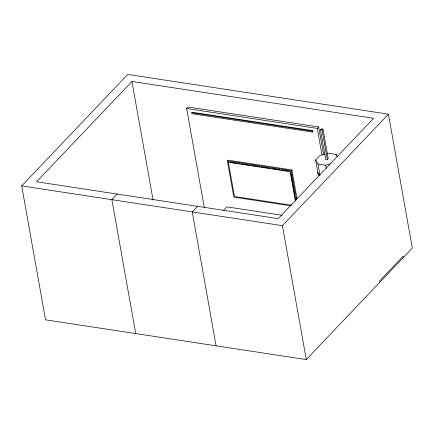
<?xml version="1.0" encoding="UTF-8"?>
<svg xmlns="http://www.w3.org/2000/svg" width="434" height="434" viewBox="0 0 434 434"><rect width="100%" height="100%" fill="white"/><g stroke="black" fill="none" stroke-linecap="round" stroke-linejoin="round"><path stroke-width="0.65" d="M21.7 185.92L127.721 74.42L388.446 114.169L412.3 248.08L306.279 359.58L45.554 319.831L21.7 185.92L282.425 225.664L388.446 114.169M131.947 81.462L36.559 181.786L278.199 218.622L373.587 118.303L131.947 81.462L153.072 200.058M204.289 207.588L186.642 108.5L188.041 107.03L318.648 126.94L323.623 154.873M191.752 112.71L192.197 112.243L312.751 130.618L312.93 131.616L312.48 132.082L191.926 113.708L191.752 112.71L312.301 131.09L312.751 130.618M117.185 194.074L111.869 199.667L135.723 333.578M290.997 205.841L233.845 197.128L227.394 160.922L228.1 160.184L291.898 169.911L297.057 198.875M291.605 205.228L234.474 196.515L228.376 162.289L228.707 161.936M197.551 206.329L192.24 211.917L216.094 345.833M223.217 210.702L226.863 206.866L282.111 215.286M321.985 155.014L317.249 128.41L318.648 126.94M320.46 129.782L321.355 128.844L322.967 129.088L328.267 158.844L327.372 159.788L325.76 159.538L320.46 129.782L322.071 130.032L322.967 129.088M295.315 200.671L290.156 171.707L290.492 171.354M296.351 199.613L291.192 170.649L291.898 169.911M319.527 175.303L317.807 172.434L315.599 160.037L319.88 155.54L325.088 154.092M327.035 153.549L328.337 153.186L336.019 154.358L337.397 156.652M315.599 160.037L318.008 164.052L325.69 165.224L330.247 163.954M186.642 108.5L317.249 128.41M227.394 160.922L291.192 170.649M230.036 162.142L237.344 163.255M238.673 163.455L240.002 163.661M241.331 163.862L248.639 164.974M249.968 165.18L257.275 166.293M258.604 166.493L259.933 166.699M261.263 166.9L268.57 168.012M269.899 168.218L271.228 168.419M272.557 168.62L279.865 169.737M281.189 169.938L288.496 171.05M228.376 162.289L290.156 171.707M319.31 175.461L317.444 172.358L319.082 175.434M403.403 257.438L403.181 256.179L379.397 281.189L379.625 282.447M336.019 154.358L336.252 155.665M322.071 130.032L327.372 159.788M325.69 165.224L326.27 168.484M312.301 131.09L312.48 132.082M318.008 164.052L319.983 175.141M290.726 172.672L294.832 195.712M295.066 197.025L295.766 200.975M282.425 225.664L306.279 359.58"/></g></svg>
